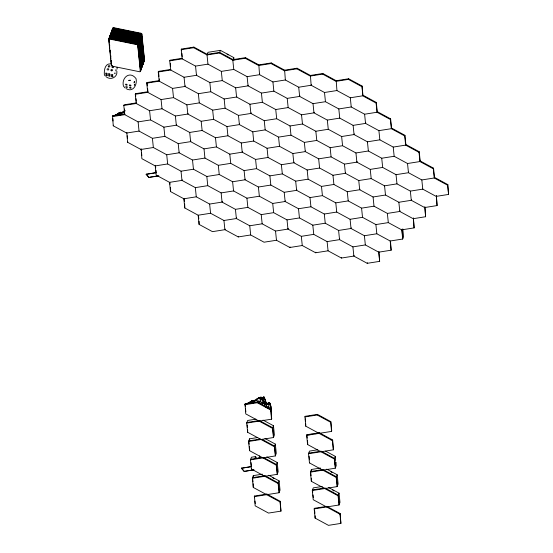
<?xml version="1.0" encoding="UTF-8"?>
<svg xmlns="http://www.w3.org/2000/svg" width="553" height="553" viewBox="0 0 553 553"><rect width="100%" height="100%" fill="white"/><g stroke="black" fill="none" stroke-linecap="round" stroke-linejoin="round"><path stroke-width="0.83" d="M271.357 414.384C271.661 410.361 271.364 406.02 269.477 402.404L265.689 404.658L269.477 402.404L270.486 405.017L271.516 410.865M271.081 411.709L271.288 408.667L268.62 406.607L266.491 406.165M261.659 404.637L263.65 402.377L266.028 403.441L265.246 401.291L262.751 402.771L265.246 401.291L264.161 405.75L266.304 407.409C266.491 403.842 265.793 400.047 263.933 396.957L260.981 398.333M114.955 73.722L115.01 72.865L114.741 73.134M116.918 71.434C117.478 77.607 110.337 80.551 105.92 76.632M134.089 82.286L134.476 81.367L134.116 82.985M134.372 84.409L134.351 85.321L134.738 84.395M262.71 403.199L260.339 401.333L261.002 397.165C257.193 398.257 253.647 400.655 250.979 403.531M117.354 113.883L120.913 112.252L120.775 113.704L118.715 113.282L115.28 115.148M249.866 401.976L253.433 400.344L253.295 401.796L251.235 401.374L247.101 403.669L245.048 404.091L245.767 413.9L272.498 428.354L273.438 437.547L248.587 441.467L249.527 450.66L276.258 465.142L277.198 474.336L252.348 478.255L253.288 487.449L280.018 501.924L280.959 511.124L268.537 513.08L255.168 505.843L254.449 496.041L266.878 494.078L280.24 501.315L280.959 511.124M262.979 401.865L263.933 396.957L261.652 398.056L263.781 398.492L265.378 399.729L266.587 406.856L266.442 405.411L264.68 404.049L257.477 402.135L245.048 404.091L245.276 406.261M268.025 408.543L269.477 402.404L268.336 403.372M115.964 71.026L116.095 69.719L115.867 70.044M108.685 39.463L112.826 28.092A1.037 0.574 20 0 1 113.752 27.685L140.808 33.215A1.037 0.574 20 0 1 141.865 34.037L144.513 59.938L140.372 71.309A1.037 0.574 20 0 1 139.439 71.717L112.39 66.187A1.037 0.574 20 0 1 111.333 65.365L108.685 39.463A1.037 0.574 20 0 1 109.612 39.056L136.667 44.593A1.037 0.574 20 0 1 137.725 45.408L140.372 71.309M109.612 39.056L113.752 27.685M111.333 65.365L111.478 64.964M112.39 66.187L112.536 65.779A1.037 0.574 20 0 1 112.031 65.593M136.667 44.593L140.808 33.215M137.725 45.408L141.865 34.037M448.566 194.428L447.626 185.227L434.257 177.99L433.317 168.796L419.948 161.559L419.008 152.358L405.646 145.121L404.706 135.927L391.337 128.683L390.397 119.489L377.028 112.252L376.088 103.052L362.727 95.814L350.298 97.777L336.929 90.54L324.507 92.496L311.139 85.259L298.71 87.222L285.348 79.985L272.919 81.941L259.551 74.703L247.122 76.66L233.76 69.422L221.331 71.385L207.963 64.148L195.541 66.104L182.172 58.867L181.232 49.673L181.453 49.065L193.882 47.102L207.244 54.339L219.672 52.383L233.041 59.62L245.47 57.657L258.832 64.895L271.26 62.938L284.629 70.176L297.051 68.219L310.42 75.457L322.848 73.494L336.21 80.731L348.639 78.775L362.008 86.012L362.948 95.206L376.31 102.443L377.25 111.644L390.618 118.881L391.559 128.075L404.927 135.312L405.867 144.513L419.236 151.75L420.169 160.944L433.538 168.181L434.478 177.382L447.847 184.619L448.566 194.428L436.137 196.384L422.769 189.147L410.347 191.103L396.978 183.866L384.549 185.829L371.187 178.591L358.759 180.548L345.39 173.31L332.968 175.273L319.599 168.036L307.171 169.992L293.802 162.755L281.38 164.711L268.011 157.474L255.583 159.437L242.221 152.199L229.792 154.156L216.423 146.918L204.002 148.881L190.633 141.637L178.204 143.6L164.835 136.363L152.414 138.319L139.045 131.082L126.616 133.045L113.254 125.808L112.536 115.999L116.939 114.533L119.579 112.612L120.941 112.888M113.254 125.808L113.476 125.199M123.796 105.45L124.017 104.842L136.446 102.886L136.225 103.494L123.796 105.45L124.736 114.651L138.105 121.888L150.534 119.925L163.895 127.162L176.324 125.206L189.693 132.444L202.121 130.487L215.483 137.725L227.912 135.762L241.281 142.999L253.703 141.043L267.071 148.28L279.5 146.317L292.862 153.554L305.291 151.598L318.659 158.835L331.088 156.879L344.45 164.117L356.879 162.153L370.247 169.391L382.669 167.435L396.038 174.672L408.467 172.709L421.828 179.946L434.257 177.99L434.478 177.382M420.169 160.944L419.948 161.559L407.526 163.515L394.158 156.278L381.729 158.234L368.367 150.997L355.938 152.96L342.57 145.722L330.148 147.679L316.779 140.441L304.35 142.404L290.982 135.16L278.56 137.123L265.191 129.886L252.762 131.842L239.401 124.605L226.972 126.568L213.603 119.33L201.181 121.287L187.813 114.049L175.384 116.006L162.015 108.768L149.593 110.731L136.225 103.494L135.285 94.293L135.506 93.685L147.934 91.729L147.589 88.383M126.837 132.437L127.556 142.239L140.925 149.476L153.354 147.52L166.716 154.757L179.144 152.794L192.513 160.031L204.942 158.075L218.304 165.312L230.732 163.356L244.101 170.594L256.523 168.63L269.892 175.868L282.32 173.912L295.682 181.149L308.111 179.186L321.48 186.423L333.901 184.467L347.27 191.704L359.699 189.748L373.068 196.986L385.489 195.022L398.858 202.26L411.287 200.304L424.649 207.541L437.077 205.578L436.358 195.776L437.077 205.578M405.867 144.513L405.646 145.121L393.218 147.077L379.849 139.84L367.427 141.803L354.058 134.566L341.63 136.522L328.268 129.284L315.839 131.248L302.47 124.01L290.042 125.966L276.68 118.729L264.251 120.685L250.882 113.448L238.461 115.411L225.092 108.174L212.663 110.13L199.301 102.893L186.873 104.856L173.504 97.618L161.082 99.575L147.713 92.337L146.773 83.137L146.994 82.528L159.423 80.572L159.25 78.899M127.556 142.239L127.778 141.63M147.934 91.729L147.713 92.337L135.285 94.293M158.262 71.987L158.483 71.372L170.905 69.415L170.683 70.024L158.262 71.987L159.202 81.18L172.564 88.418L184.992 86.462L198.361 93.699L210.783 91.736L224.152 98.973L236.58 97.017L249.942 104.254L262.371 102.291L275.74 109.529L288.161 107.572L301.53 114.81L313.959 112.853L327.328 120.091L339.749 118.128L353.118 125.365L365.547 123.409L378.909 130.646L391.337 128.683L391.559 128.075M159.423 80.572L159.202 81.18L146.773 83.137M169.743 60.83L169.965 60.215L182.393 58.259L182.172 58.867L169.743 60.83L170.683 70.024L184.052 77.261L196.481 75.305L209.843 82.542L222.271 80.579L235.64 87.816L248.062 85.86L261.431 93.098L273.859 91.141L287.221 98.379L299.65 96.416L313.019 103.653L325.447 101.697L338.809 108.934L351.238 106.971L364.607 114.208L377.028 112.252L377.25 111.644M158.849 175.909L148.916 177.478L146.158 174.313L156.167 172.543M181.232 49.673L193.661 47.71L193.882 47.102M148.916 177.478L146.234 174.112M185.214 85.846L184.992 86.462L184.052 77.261M176.545 124.598L176.324 125.206L175.384 116.006M196.702 74.696L196.481 75.305L195.541 66.104M188.034 113.441L187.813 114.049L186.873 104.856M179.366 152.186L179.144 152.794L178.204 143.6M199.522 102.284L199.301 102.893L198.361 93.699M193.661 47.71L207.022 54.947L219.451 52.991L220.412 50.351L233.781 57.588L234.037 60.097M402.778 228.887L403.545 236.414L402.619 239.048L390.19 241.011L376.828 233.774L364.399 235.73L351.031 228.493L338.602 230.449L325.24 223.212L312.811 225.175L299.443 217.937L287.021 219.894L273.652 212.656L261.223 214.619L247.862 207.382L235.433 209.338L222.064 202.101L209.635 204.057L196.274 196.82L183.845 198.783L170.476 191.545L170.697 190.937M190.854 141.029L190.633 141.637L189.693 132.444M182.186 179.78L181.965 180.389L169.536 182.345L156.174 175.107L155.234 165.914L141.865 158.676L141.146 148.868L141.319 150.54M233.781 57.588L232.82 60.229L233.76 69.422M390.501 241.232L391.13 250.205L378.708 252.168L365.339 244.931L352.911 246.887L339.542 239.649L327.12 241.606L313.751 234.368L301.323 236.331L287.961 229.094L275.532 231.05L262.163 223.813L249.742 225.776L236.373 218.532L223.944 220.495L210.575 213.258L198.154 215.214L184.785 207.976L184.667 204.022M219.451 52.991L232.82 60.229L245.242 58.265L245.47 57.657M236.802 96.409L236.58 97.017L235.64 87.816M248.283 85.252L248.062 85.86L247.122 76.66M378.929 251.553L379.648 261.362L367.22 263.318L353.851 256.08L341.422 258.044L328.06 250.806L315.632 252.762L302.263 245.525L289.841 247.488L276.472 240.251L264.044 242.207L250.682 234.97L238.253 236.926L224.884 229.689L212.456 231.652L199.094 224.414L199.059 221.297M258.832 64.895L259.551 74.703L259.772 74.095M239.622 123.996L239.401 124.605L238.461 115.411M251.103 112.84L250.882 113.448L249.942 104.254M245.242 58.265L258.61 65.51L271.039 63.547L271.26 62.938M222.285 201.492L222.064 202.101L221.124 192.9L207.762 185.663L195.333 187.626L181.965 180.389L181.025 171.188L167.656 163.951L155.234 165.914M242.442 151.591L242.221 152.199L241.281 142.999M233.774 190.336L233.553 190.944L221.124 192.9M225.106 229.08L224.884 229.689L223.944 220.495M284.629 70.176L285.348 79.985M245.262 179.179L245.041 179.787L232.613 181.75L219.244 174.513L206.822 176.469L193.453 169.232L181.025 171.188M236.594 217.923L236.373 218.532L235.433 209.338M271.039 63.547L284.408 70.784L296.83 68.828L297.051 68.219M238.253 236.926L238.474 236.318M299.871 95.807L299.65 96.416L298.71 87.222M310.42 75.457L311.139 85.259L311.36 84.65M282.542 173.303L282.32 173.912L281.38 164.711M302.691 123.395L302.47 124.01L301.53 114.81M296.83 68.828L310.198 76.065L322.627 74.102L322.848 73.494M294.03 162.147L293.802 162.755L292.862 153.554M314.18 112.245L313.959 112.853L313.019 103.653M285.362 200.891L285.141 201.499L272.712 203.463L259.343 196.225L246.921 198.181L233.553 190.944L232.613 181.75M305.512 150.99L305.291 151.598L304.35 142.404M336.21 80.731L336.929 90.54M296.843 189.734L296.622 190.343L284.201 192.306L270.832 185.068L258.403 187.025L245.041 179.787L244.101 170.594M288.182 228.486L287.961 229.094L287.021 219.894M322.627 74.102L335.989 81.339L348.418 79.383L348.639 78.775M299.664 217.329L299.443 217.937L298.502 208.737L285.141 201.499L284.201 192.306M289.841 247.488L290.062 246.88M362.948 95.206L362.727 95.814L362.008 86.012M254.228 496.649L279.078 492.73L278.138 483.536L251.408 469.055L250.468 459.861L275.318 455.942L274.378 446.748L247.647 432.273L246.707 423.073L247.668 420.46L255.949 419.153M354.279 133.957L354.058 134.566L353.118 125.365M244.827 404.706L257.256 402.743L257.477 402.135L260.339 401.333L255.624 400.372L252.507 401.796L253.737 402.722L260.339 401.333M247.647 432.273L247.696 429.985M315.632 252.762L315.853 252.154M345.611 172.702L345.39 173.31L344.45 164.117M248.587 441.467L249.548 438.826L257.829 437.52M365.768 122.801L365.547 123.409L364.607 114.208M254.083 469.863L244.149 471.426L241.391 468.267L251.401 466.497M259.136 421.137L259.357 420.501L272.719 427.766M249.527 450.66L249.749 450.052M376.088 103.052L376.31 102.443M244.149 471.426L253.329 469.787M357.1 161.545L356.879 162.153L355.938 152.96M250.468 459.861L251.428 457.22L255.569 456.571L256.26 457.359L255.769 458.714M246.707 423.073L271.564 419.181L270.846 409.372L257.477 402.135M348.431 200.29L348.21 200.905L335.782 202.861L322.42 195.624L309.991 197.58L296.622 190.343L295.682 181.149M254.829 458.596L255.569 456.571M251.408 469.055L251.629 468.446M368.588 150.388L368.367 150.997L367.427 141.803M271.564 419.181L270.846 409.372M258.977 457.946L259.71 455.914M252.348 478.255L253.309 475.615L262.419 474.177M339.77 239.041L339.542 239.649L338.602 230.449M272.498 428.354L273.459 425.734L263.062 420.107M359.92 189.14L359.699 189.748L358.759 180.548M253.288 487.449L253.198 483.778M273.438 437.547L274.399 434.935L273.459 425.734M390.397 119.489L390.618 118.881M351.252 227.884L351.031 228.493L350.09 219.299L336.722 212.055L324.3 214.018L310.931 206.781L298.502 208.737M341.422 258.044L341.643 257.435M274.378 446.748L275.339 444.107L264.942 438.474M264.776 476.292L264.998 475.684L278.359 482.921L279.3 492.122M275.318 455.942L276.279 453.301L275.339 444.107M276.258 465.142L277.219 462.502L266.822 456.868M266.657 494.686L266.878 494.078M354.072 255.472L353.851 256.08L352.911 246.887M277.198 474.336L278.159 471.695L277.219 462.502M278.138 483.536L279.099 480.896L268.703 475.262M404.706 135.927L404.927 135.312M340.904 523.394L339.964 514.193L313.233 499.718L312.293 490.525L337.143 486.605L336.203 477.405L309.473 462.93L308.533 453.736L333.383 449.817L332.443 440.617L305.712 426.142L304.993 416.34L317.415 414.377L330.784 421.614L331.724 430.815L331.503 431.423L306.652 435.342L307.592 444.536L334.323 459.011L335.263 468.211L310.413 472.131L311.353 481.324L338.083 495.799L339.024 505L314.173 508.912L315.113 518.113L328.475 525.35L340.904 523.394L340.185 513.585L326.816 506.348L314.394 508.304L314.173 508.912M279.078 492.73L280.039 490.089L279.099 480.896M305.712 426.142L305.761 423.861M280.018 501.924L280.24 501.315M367.22 263.318L367.441 262.71M306.652 435.342L306.874 434.734L319.295 432.771L332.664 440.008L333.383 449.817M308.892 435.093L309.044 434.693M304.772 416.948L317.194 414.985L317.415 414.377M307.592 444.536L307.814 443.928M408.688 172.101L408.467 172.709L407.526 163.515M308.533 453.736L309.493 451.096L317.775 449.789M419.008 152.358L419.236 151.75M319.074 433.379L319.295 432.771M400.019 210.852L399.798 211.46L387.37 213.417L374.008 206.179L361.579 208.142L348.21 200.905L347.27 191.704M309.473 462.93L309.694 462.322M310.413 472.131L311.374 469.49L320.484 468.052M411.508 199.695L411.287 200.304L410.347 191.103M331.503 431.423L330.784 421.614M311.353 481.324L311.318 478.207M312.293 490.525L313.254 487.884L322.364 486.446M331.067 440.07L331.358 439.255M332.443 440.617L332.664 440.008M322.834 470.168L323.056 469.559M433.317 168.796L433.538 168.181M414.107 227.891L413.388 218.089L414.107 227.891L401.678 229.854L388.31 222.617L375.888 224.573L362.519 217.336L350.09 219.299M334.323 459.011L335.284 456.37L325.627 451.144M324.715 488.562L324.936 487.953L338.305 495.191L339.245 504.384M334.855 461.472L335.595 459.439L335.284 456.37M315.113 518.113L315.162 515.831M335.173 464.534L335.913 462.502L334.669 462.253M425.589 216.735L424.87 206.933L425.589 216.735L413.167 218.698L399.798 211.46L398.858 202.26M335.263 468.211L336.224 465.571L335.913 462.502M336.203 477.405L337.164 474.764L326.768 469.138M337.143 486.605L338.104 483.965L337.164 474.764M447.626 185.227L447.847 184.619M338.083 495.799L339.044 493.158L328.648 487.532M339.024 505L339.984 502.359L339.044 493.158M339.964 514.193L340.185 513.585M118.46 115.439L119.987 113.704L124.895 110.538M266.062 404.969L267.051 404.056L269.111 404.478L270.659 405.674L270.79 406.946M262.744 397.973L263.933 396.957L265.516 401.043M264.251 402.142L265.246 401.291L265.91 403.006M119.068 114.969L116.939 114.533L115.736 115.494L117.319 115.418M253.454 400.987L252.099 400.704L248.249 403.586L249.838 403.51M259.855 398.049L261.002 397.165L262.364 399.121L263.463 402.791M119.835 113.047L120.913 112.252L121.612 113.206M124.916 110.959L119.987 113.704L121.218 114.63L124.522 113.932M130.059 80.489C132.015 79.77 126.222 80.62 129.755 80.593M119.711 115.418L121.218 114.63L123.105 112.273L124.681 112.598M252.223 403.51C254.905 402.066 256.433 399.169 259.205 397.683L261.009 398.049L262.364 399.121L262.481 400.261M123.706 111.347L124.916 110.794M256.226 399.439L258.03 398.609L260.767 399.169L262.827 400.794M115.37 115.224L116.939 114.533M247.889 403.324L249.458 402.632L251.587 403.068M258.009 398.229L261.002 397.165L262.115 399.487M118.681 113.012L120.913 112.252M245.048 404.091L249.458 402.632M114.589 115.57L112.536 115.999L124.957 114.042L124.736 114.651L112.314 116.607M220.412 50.351L207.983 52.307L207.022 54.947L207.963 64.148M146.158 174.313L156.091 172.75M149.815 177.147L158.096 175.84M246.928 422.485L259.357 420.501M260.408 439.027L248.809 440.859L249.154 444.204M310.696 434.43L312.348 434.167M314.83 433.78L316.489 433.517M250.689 459.253L262.288 457.421M308.754 453.121L321.175 451.165M241.391 468.267L251.332 466.697M264.168 475.815L252.569 477.647L252.998 481.829M322.233 469.691L310.634 471.515L311.062 475.698M324.113 488.085L312.514 489.91L312.749 492.211M110.579 63.837C104.759 63.464 104.012 70.528 104.379 74.828L105.063 75.837M111.049 32.966A1.037 0.574 20 0 1 111.983 32.558L139.031 38.095A1.037 0.574 20 0 1 140.089 38.91L142.736 64.812A1.037 0.574 20 0 1 142.487 65.185M262.737 405.46L264.161 405.75M126.056 88.598C133.01 92.98 137.455 84.664 136.059 78.685C130.045 70.369 121.225 77.669 123.437 86.088L124.985 87.899M348.418 79.383L361.786 86.621M317.194 414.985L330.563 422.222M257.256 402.743L270.624 409.98M321.922 451.566L334.544 458.402L335.484 467.603M323.802 469.96L336.424 476.797L337.365 485.997M261.977 439.303L274.599 446.133L275.539 455.333M263.857 457.697L276.479 464.527L277.419 473.727M263.366 400.199L265.793 402.079L266.111 404.278M265.855 402.453L264.286 401.755L263.691 402.01L263.753 402.563M227.076 54.07L228.085 54.961M330.964 471.695L331.973 472.58M332.339 489.64L333.853 490.974M272.394 477.377L273.908 478.711M241.467 468.059L244.219 471.225M254.131 401.298L253.433 400.344L251.193 401.105L251.283 401.941M271.198 416.983L271.786 418.566M421.828 179.946L422.769 189.147M402.84 238.44L401.865 229.246L402.619 239.048M393.218 147.077L394.158 156.278M396.038 174.672L396.978 183.866M378.909 130.646L379.849 139.84M381.729 158.234L382.669 167.435M384.549 185.829L385.489 195.022M387.37 213.417L388.31 222.617M390.19 241.011L391.13 250.205M370.247 169.391L371.187 178.591M373.068 196.986L374.008 206.179M375.888 224.573L376.828 233.774M378.708 252.168L379.648 261.362M350.298 97.777L351.238 106.971M361.579 208.142L362.519 217.336M364.399 235.73L365.339 244.931M338.809 108.934L339.749 118.128M341.63 136.522L342.57 145.722M324.507 92.496L325.447 101.697M327.328 120.091L328.268 129.284M330.148 147.679L331.088 156.879M332.968 175.273L333.901 184.467M335.782 202.861L336.722 212.055M315.839 131.248L316.779 140.441M318.659 158.835L319.599 168.036M321.48 186.423L322.42 195.624M324.3 214.018L325.24 223.212M327.12 241.606L328.06 250.806M307.171 169.992L308.111 179.186M309.991 197.58L310.931 206.781M312.811 225.175L313.751 234.368M287.221 98.379L288.161 107.572M290.042 125.966L290.982 135.16M301.323 236.331L302.263 245.525M272.919 81.941L273.859 91.141M275.74 109.529L276.68 118.729M278.56 137.123L279.5 146.317M311.374 469.49L311.526 471.018M305.249 418.842L305.505 421.351M306.874 434.734L307.212 438.073M307.468 440.582L307.724 443.091M309.065 456.19L309.438 459.813M313.026 494.928L313.295 497.576M314.65 510.813L314.906 513.322M261.431 93.098L262.371 102.291M264.251 120.685L265.191 129.886M267.071 148.28L268.011 157.474M269.892 175.868L270.832 185.068M272.712 203.463L273.652 212.656M275.532 231.05L276.472 240.251M252.762 131.842L253.703 141.043M255.583 159.437L256.523 168.63M258.403 187.025L259.343 196.225M261.223 214.619L262.163 223.813M270.486 405.017L270.396 404.174L269.373 403.386L268.018 403.109L267.12 403.503L267.203 404.34M272.719 427.745L273.659 436.96M246.921 198.181L247.862 207.382M249.742 225.776L250.682 234.97M221.331 71.385L222.271 80.579M224.152 98.973L225.092 108.174M226.972 126.568L227.912 135.762M229.792 154.156L230.732 163.356M249.548 438.826L249.707 440.361M253.309 475.615L253.468 477.149M245.477 408.273L245.843 411.826M247.184 424.974L247.44 427.483M249.41 446.713L249.673 449.285M251.034 462.598L251.373 465.937M254.449 496.041L254.622 497.714M254.961 501.053L255.216 503.562M209.843 82.542L210.783 91.736M212.663 110.13L213.603 119.33M215.483 137.725L216.423 146.918M218.304 165.312L219.244 174.513M201.181 121.287L202.121 130.487M204.002 148.881L204.942 158.075M206.822 176.469L207.762 185.663M209.635 204.057L210.575 213.258M181.453 49.065L181.626 50.731M181.882 53.24L182.22 56.586M198.548 216.278L198.804 218.788M192.513 160.031L193.453 169.232M195.333 187.626L196.274 196.82M198.154 215.214L199.094 224.414M170.31 63.56L170.566 66.07M184.156 199.011L184.412 201.513M172.564 88.418L173.504 97.618M183.845 198.783L184.785 207.976M158.649 73.044L158.994 76.39M169.847 182.573L170.02 184.246M170.359 187.591L170.614 190.101M161.082 99.575L162.015 108.768M163.895 127.162L164.835 136.363M166.716 154.757L167.656 163.951M169.536 182.345L170.476 191.545M146.994 82.528L147.333 85.874M155.455 165.306L155.711 167.808M155.967 170.317L156.222 172.826M149.593 110.731L150.534 119.925M152.414 138.319L153.354 147.52M135.506 93.685L135.762 96.194M136.017 98.704L136.273 101.213M141.575 153.05L141.831 155.559M138.105 121.888L139.045 131.082M124.446 109.024L124.702 111.533M127.183 135.775L127.439 138.285M116.994 67.425L117.16 69.007M112.549 30.982L112.377 29.309A1.037 0.574 20 0 1 113.31 28.901L140.365 34.438A1.037 0.574 20 0 1 141.416 35.254L144.063 61.155A1.037 0.574 20 0 1 143.393 61.597M111.962 32.606L111.789 30.933A1.037 0.574 20 0 1 112.715 30.526L139.771 36.063A1.037 0.574 20 0 1 140.828 36.878L143.476 62.779A1.037 0.574 20 0 1 143.033 63.208M110.33 37.072L110.165 35.399A1.037 0.574 20 0 1 111.091 34.991L138.146 40.528A1.037 0.574 20 0 1 139.204 41.344L141.851 67.252A1.037 0.574 20 0 1 141.409 67.68M109.743 38.696L109.57 37.023A1.037 0.574 20 0 1 110.503 36.616L137.552 42.152A1.037 0.574 20 0 1 138.609 42.968L141.257 68.876A1.037 0.574 20 0 1 140.815 69.305M109.238 41.157L108.982 38.648A1.037 0.574 20 0 1 109.909 38.24L136.964 43.777A1.037 0.574 20 0 1 138.022 44.593L140.669 70.501A1.037 0.574 20 0 1 140.227 70.929M109.577 44.503L109.75 46.169M110.178 50.351L110.344 52.023M110.69 55.362L110.856 57.035M111.201 60.381L111.457 62.883M109.259 43.238L108.83 39.056A1.037 0.574 20 0 1 109.764 38.648L136.812 44.185A1.037 0.574 20 0 1 137.87 45L140.517 70.902A1.037 0.574 20 0 1 140.275 71.282M109.432 44.904L109.771 48.249M109.943 49.922L110.282 53.261M110.455 54.934L110.883 59.109M111.049 60.782L111.395 64.127M112.791 118.508L113.047 121.017M265.246 401.291L265.295 402.612M112.674 28.5A1.037 0.574 20 0 1 113.607 28.085L140.656 33.622A1.037 0.574 20 0 1 141.713 34.438L144.361 60.346A1.037 0.574 20 0 1 144.119 60.719M144.513 59.938A1.037 0.574 20 0 1 144.07 60.367M112.529 28.901A1.037 0.574 20 0 1 113.455 28.493L140.51 34.03A1.037 0.574 20 0 1 141.568 34.846L144.215 60.754A1.037 0.574 20 0 1 144.112 61.03M143.967 61.127A1.037 0.574 20 0 1 143.538 61.189M112.231 29.717A1.037 0.574 20 0 1 113.165 29.309L140.213 34.846A1.037 0.574 20 0 1 141.271 35.662L143.918 61.563A1.037 0.574 20 0 1 143.476 61.991M112.086 30.125A1.037 0.574 20 0 1 113.012 29.71L140.068 35.247A1.037 0.574 20 0 1 141.126 36.063L143.773 61.971A1.037 0.574 20 0 1 143.524 62.344M111.934 30.526A1.037 0.574 20 0 1 112.867 30.118L139.923 35.655A1.037 0.574 20 0 1 140.974 36.47L143.621 62.378A1.037 0.574 20 0 1 142.951 62.821M111.644 31.341A1.037 0.574 20 0 1 112.57 30.933L139.626 36.47A1.037 0.574 20 0 1 140.676 37.286L143.324 63.187A1.037 0.574 20 0 1 142.888 63.616M111.492 31.749A1.037 0.574 20 0 1 112.425 31.334L139.474 36.871A1.037 0.574 20 0 1 140.531 37.687L143.179 63.595A1.037 0.574 20 0 1 142.501 64.037M111.347 32.15A1.037 0.574 20 0 1 112.273 31.742L139.328 37.279A1.037 0.574 20 0 1 140.386 38.095L143.033 64.003A1.037 0.574 20 0 1 142.356 64.445M111.194 32.558A1.037 0.574 20 0 1 112.128 32.15L139.183 37.687A1.037 0.574 20 0 1 140.234 38.503L142.881 64.404A1.037 0.574 20 0 1 142.439 64.832M110.904 33.374A1.037 0.574 20 0 1 111.83 32.959L138.886 38.496A1.037 0.574 20 0 1 139.944 39.311L142.591 65.219A1.037 0.574 20 0 1 141.914 65.662M110.752 33.774A1.037 0.574 20 0 1 111.685 33.367L138.734 38.904A1.037 0.574 20 0 1 139.791 39.719L142.439 65.627A1.037 0.574 20 0 1 141.762 66.07M110.607 34.182A1.037 0.574 20 0 1 111.533 33.774L138.589 39.311A1.037 0.574 20 0 1 139.646 40.127L142.294 66.028A1.037 0.574 20 0 1 141.851 66.457M110.455 34.59A1.037 0.574 20 0 1 111.388 34.182L138.444 39.719A1.037 0.574 20 0 1 139.494 40.535L142.142 66.436A1.037 0.574 20 0 1 141.9 66.809M110.31 34.998A1.037 0.574 20 0 1 111.243 34.583L138.291 40.12A1.037 0.574 20 0 1 139.349 40.936L141.997 66.844A1.037 0.574 20 0 1 141.893 67.12M141.748 67.217A1.037 0.574 20 0 1 141.319 67.286M110.012 35.807A1.037 0.574 20 0 1 110.946 35.399L138.001 40.936A1.037 0.574 20 0 1 139.052 41.752L141.699 67.653A1.037 0.574 20 0 1 141.257 68.088M109.867 36.215A1.037 0.574 20 0 1 110.794 35.807L137.849 41.344A1.037 0.574 20 0 1 138.907 42.159L141.554 68.06A1.037 0.574 20 0 1 141.305 68.434M109.722 36.622A1.037 0.574 20 0 1 110.648 36.208L137.704 41.745A1.037 0.574 20 0 1 138.755 42.56L141.409 68.468A1.037 0.574 20 0 1 140.732 68.911M109.425 37.431A1.037 0.574 20 0 1 110.351 37.023L137.407 42.56A1.037 0.574 20 0 1 138.464 43.376L141.112 69.277A1.037 0.574 20 0 1 140.669 69.713M109.273 37.839A1.037 0.574 20 0 1 110.206 37.431L137.262 42.968A1.037 0.574 20 0 1 138.312 43.784L140.96 69.685A1.037 0.574 20 0 1 140.289 70.127M109.128 38.247A1.037 0.574 20 0 1 110.061 37.832L137.109 43.369A1.037 0.574 20 0 1 138.167 44.185L140.815 70.093A1.037 0.574 20 0 1 140.137 70.535M112.605 67.736A0.836 0.671 -5.8 0 1 112.176 66.706A0.836 0.671 -5.8 0 1 113.538 66.692A0.836 0.671 -5.8 0 1 113.033 67.729M107.503 69.989A0.836 0.671 -5.8 0 1 107.317 68.98A0.836 0.671 -5.8 0 1 108.595 68.959A0.836 0.671 -5.8 0 1 108.34 69.975M112.701 76.072A0.836 0.463 20 0 1 112.494 76.826A0.836 0.463 20 0 1 111.374 76.1A0.836 0.463 20 0 1 112.529 75.961M109.909 75.505A0.836 0.463 20 0 1 109.701 76.252A0.836 0.463 20 0 1 108.582 75.533A0.836 0.463 20 0 1 109.736 75.388M112.37 74.379A0.836 0.463 20 0 1 112.729 75.111A0.836 0.463 20 0 1 111.658 75.063A0.836 0.463 20 0 1 111.298 74.33M109.57 73.805A0.836 0.463 20 0 1 109.771 74.634A0.836 0.463 20 0 1 108.485 74.164A0.836 0.463 20 0 1 109.169 73.653M106.777 73.231A0.836 0.463 20 0 1 106.971 74.061A0.836 0.463 20 0 1 105.685 73.59A0.836 0.463 20 0 1 106.37 73.086M107.109 74.932A0.836 0.463 20 0 1 106.902 75.685A0.836 0.463 20 0 1 105.782 74.959A0.836 0.463 20 0 1 106.936 74.821M126.706 84.305A0.836 0.463 20 0 1 126.907 85.134A0.836 0.463 20 0 1 125.621 84.664A0.836 0.463 20 0 1 126.298 84.16M130.888 85.452A0.836 0.463 20 0 1 130.038 85.881A0.836 0.463 20 0 1 129.443 85.01A0.836 0.463 20 0 1 130.791 85.321M126.748 86.551A0.836 0.463 20 0 1 127.335 87.339A0.836 0.463 20 0 1 126.174 87.291A0.836 0.463 20 0 1 125.987 86.524M131.033 87.651A0.836 0.463 20 0 1 130.556 88.273A0.836 0.463 20 0 1 129.575 87.512A0.836 0.463 20 0 1 130.722 87.409M108.63 66.899A0.836 0.671 -5.8 0 0 109.902 66.298A0.836 0.671 -5.8 0 0 108.671 65.731A0.836 0.671 -5.8 0 0 108.63 66.899M111.284 70.763A0.836 0.671 -5.8 0 0 112.549 70.162A0.836 0.671 -5.8 0 0 111.319 69.595A0.836 0.671 -5.8 0 0 111.284 70.763"/></g></svg>
